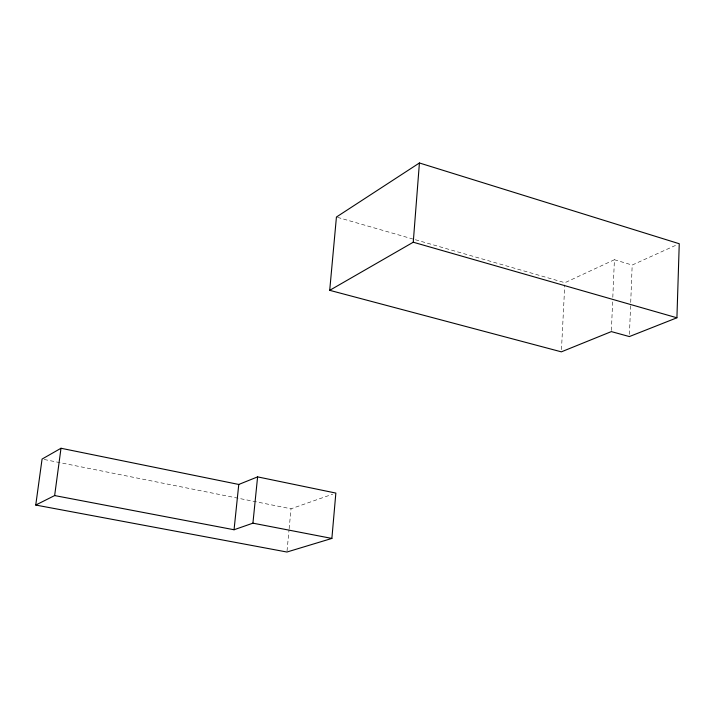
<?xml version="1.0" encoding="UTF-8"?>
<svg xmlns="http://www.w3.org/2000/svg" width="715" height="715" viewBox="0 0 715 715"><rect width="100%" height="100%" fill="white"/><g stroke="black" fill="none" stroke-linecap="round" stroke-linejoin="round"><path stroke-width="0.54" stroke-dasharray="3.58 2.68" d="M629.45 334.37L630.666 303.562M630.71 302.463L632.185 265.05L676.247 245.093M611.397 330.491L612.621 301.739M612.809 297.315L614.417 259.724L632.185 265.05M561.472 349.617L564.77 284.945M287.037 550.916L289.039 529.851M289.137 528.743L291.032 508.785L332.725 494.163M614.417 259.724L564.886 282.711L414.727 239.543M44.25 459.504L291.032 508.785M337.507 217.342L413.654 239.239"/><path stroke-width="1.07" d="M676.917 317.791L679.25 243.735L419.419 162.975L336.434 217.029L329.713 290.326L561.355 351.843L611.343 331.599L629.361 336.568L676.917 317.791L413.252 242.224L329.713 290.326M413.252 242.224L419.419 162.975M331.876 538.431L335.853 493.073L257.597 476.878L238.765 484.457L60.998 448.26L42.069 459.066L35.75 505.049L286.93 552.025L331.876 538.431L252.922 523.166L234.055 529.752L54.644 495.567L35.75 505.049M252.922 523.166L257.597 476.878M234.055 529.752L238.765 484.457M54.644 495.567L60.998 448.26"/></g></svg>
